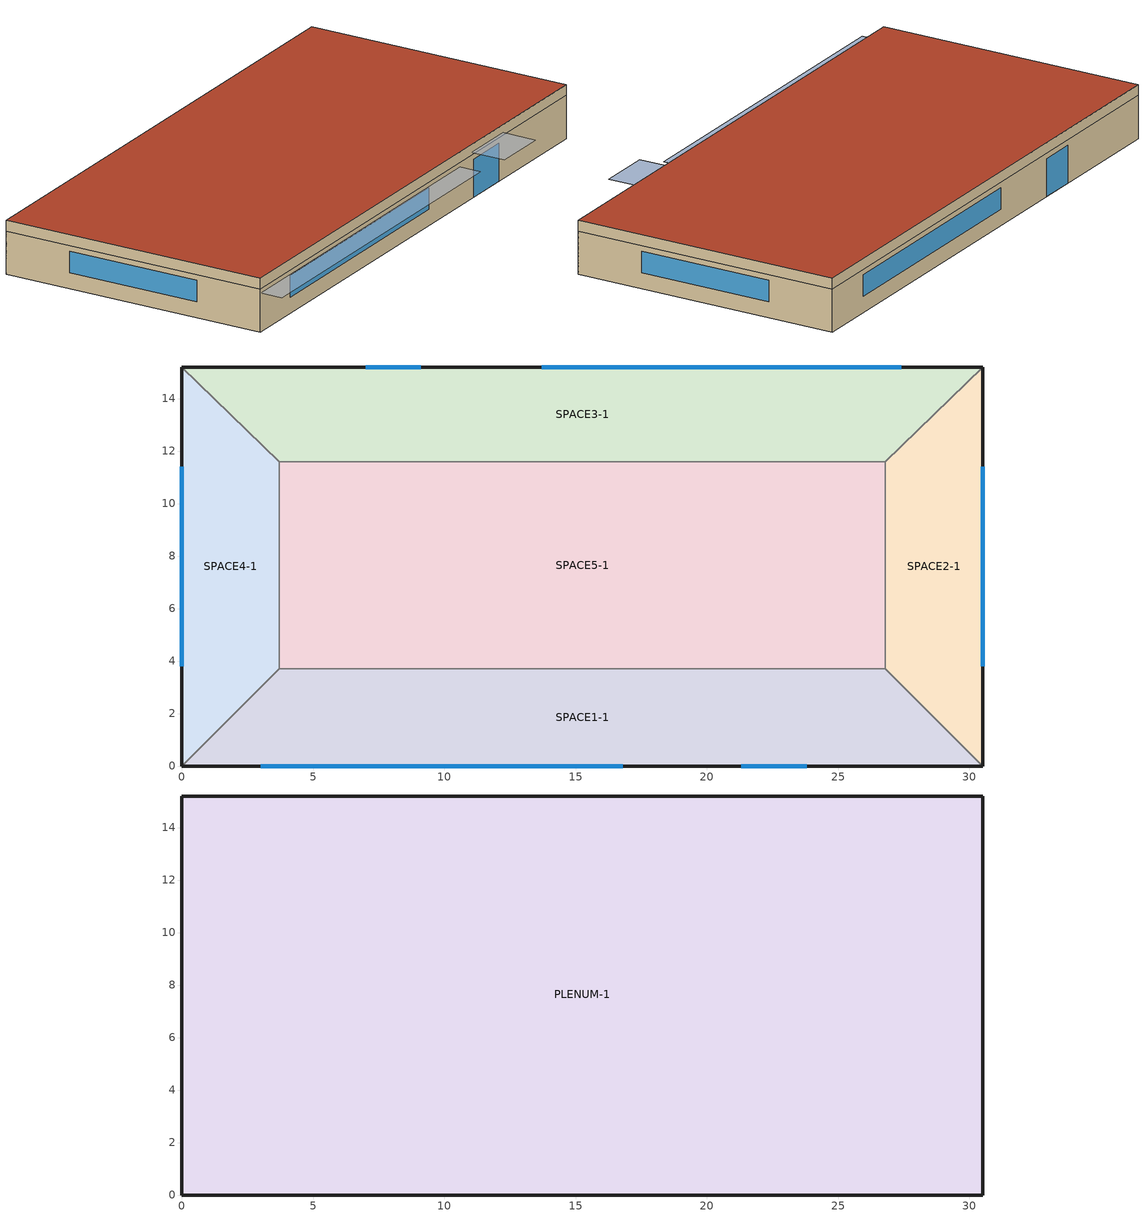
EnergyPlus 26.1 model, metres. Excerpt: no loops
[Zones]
SPACE1-1
 floor ground (FLOOR-SLAB-1): 26.8,3.7 30.5,0 0,0 3.7,3.7 z0
 wall outside (WALL-1): 0,0 30.5,0 z0:2.4
 wall to SPACE2-1 (INT-WALL-1): 30.5,0 26.8,3.7 z0:2.4
 wall to SPACE4-1 (INT-WALL-1): 3.7,3.7 0,0 z0:2.4
 wall to SPACE5-1 (INT-WALL-1): 26.8,3.7 3.7,3.7 z0:2.4
 window (Dbl Clr 3mm/13mm Air): 3,0 16.8,0 z0.9:2.1
 window (Sgl Grey 3mm): 21.3,0 23.8,0 z0:2.1
SPACE2-1
 floor ground (FLOOR-SLAB-1): 26.8,11.6 30.5,15.2 30.5,0 26.8,3.7 z0
 wall outside (WALL-1): 30.5,0 30.5,15.2 z0:2.4
 wall to SPACE3-1 (INT-WALL-1): 30.5,15.2 26.8,11.6 z0:2.4
 wall to SPACE5-1 (INT-WALL-1): 26.8,11.6 26.8,3.7 z0:2.4
 window (Dbl Clr 3mm/13mm Air): 30.5,3.8 30.5,11.4 z0.9:2.1
SPACE3-1
 floor ground (FLOOR-SLAB-1): 26.8,11.6 3.7,11.6 0,15.2 30.5,15.2 z0
 wall outside (WALL-1): 30.5,15.2 0,15.2 z0:2.4
 wall to SPACE4-1 (INT-WALL-1): 0,15.2 3.7,11.6 z0:2.4
 wall to SPACE5-1 (INT-WALL-1): 3.7,11.6 26.8,11.6 z0:2.4
 window (Dbl Clr 3mm/13mm Air): 27.4,15.2 13.7,15.2 z0.9:2.1
 window (Sgl Grey 3mm): 9.1,15.2 7,15.2 z0:2.1
SPACE4-1
 floor ground (FLOOR-SLAB-1): 3.7,3.7 0,0 0,15.2 3.7,11.6 z0
 wall outside (WALL-1): 0,15.2 0,0 z0:2.4
 wall to SPACE5-1 (INT-WALL-1): 3.7,3.7 3.7,11.6 z0:2.4
 window (Dbl Clr 3mm/13mm Air): 0,11.4 0,3.8 z0.9:2.1
SPACE5-1
 floor ground (FLOOR-SLAB-1): 26.8,11.6 26.8,3.7 3.7,3.7 3.7,11.6 z0
PLENUM-1
 floor to SPACE1-1 (CLNG-1): 26.8,3.7 30.5,0 0,0 3.7,3.7 z2.4
 floor to SPACE2-1 (CLNG-1): 26.8,11.6 30.5,15.2 30.5,0 26.8,3.7 z2.4
 floor to SPACE3-1 (CLNG-1): 26.8,11.6 3.7,11.6 0,15.2 30.5,15.2 z2.4
 floor to SPACE4-1 (CLNG-1): 3.7,3.7 0,0 0,15.2 3.7,11.6 z2.4
 floor to SPACE5-1 (CLNG-1): 26.8,11.6 26.8,3.7 3.7,3.7 3.7,11.6 z2.4
 wall outside (WALL-1): 0,0 30.5,0 30.5,15.2 0,15.2 0,0 z2.4:3
 roof outside (ROOF-1): 0,15.2 0,0 30.5,0 30.5,15.2 z3
shading: 0,-1.3 0,0 19.8,0 19.8,-1.3 z2.2; 21,-2 21,0 24.1,0 24.1,-2 z2.6
[Building]
Building: North Axis=30; Terrain=City; Loads Convergence Tolerance Value=0.04; Temperature Convergence Tolerance Value=0.4; Solar Distribution=FullExterior; Maximum Number of Warmup Days=25; Minimum Number of Warmup Days=6
[Site:Location]
CHICAGO_IL_USA TMY2-94846: Latitude=41.78; Longitude=-87.75; Time Zone=-6; Elevation=190
[SizingPeriod:DesignDay] Day of Month=21; Humidity Condition Type=Wetbulb; Barometric Pressure=99063; Rain Indicator=No; Snow Indicator=No; Daylight Saving Time Indicator=No; Solar Model Indicator=ASHRAEClearSky
Name | Month | Day Type | Maximum DryBulb Temperature | Daily DryBulb Temperature Range | Wetbulb or DewPoint at Maximum DryBulb | Wind Speed | Wind Direction | Sky Clearness
CHICAGO_IL_USA Annual Heating 99% Design Conditions DB | 1 | WinterDesignDay | -17.3 | 0 | -17.3 | 4.9 | 270 | 0
CHICAGO_IL_USA Annual Cooling 1% Design Conditions DB/MCWB | 7 | SummerDesignDay | 31.5 | 10.7 | 23 | 5.3 | 230 | 1
[Site:GroundTemperature:BuildingSurface]
20.03, 20.03, 20.13, 20.3, 20.43, 20.52, 20.62, 20.77, 20.78, 20.55, 20.44, 20.2
[Material] Thermal Absorptance=0.9
Name | Roughness | Thickness | Conductivity | Density | Specific Heat | Solar Absorptance | Visible Absorptance
RG01 | Rough | 0.0127 | 1.442 | 881 | 1674 | 0.65 | 0.65
BR01 | VeryRough | 0.0095 | 0.162 | 1121 | 1464 | 0.7 | 0.7
IN46 | VeryRough | 0.0762 | 0.023 | 24 | 1590 | 0.5 | 0.5
WD01 | MediumSmooth | 0.0191 | 0.115 | 513 | 1381 | 0.78 | 0.78
PW03 | MediumSmooth | 0.0127 | 0.115 | 545 | 1213 | 0.78 | 0.78
IN02 | Rough | 0.0901 | 0.043 | 10 | 837 | 0.75 | 0.75
GP01 | MediumSmooth | 0.0127 | 0.16 | 801 | 837 | 0.75 | 0.75
GP02 | MediumSmooth | 0.0159 | 0.16 | 801 | 837 | 0.75 | 0.75
CC03 | MediumRough | 0.1016 | 1.31 | 2243 | 837 | 0.65 | 0.65
[Material:NoMass]
MAT-CLNG-1: Roughness=Rough; Thermal Resistance=0.652259; Thermal Absorptance=0.65; Solar Absorptance=0.65; Visible Absorptance=0.65
[Material:AirGap]
AL21: Thermal Resistance=0.157
[WindowMaterial:Glazing] Optical Data Type=SpectralAverage; Thickness=0.003; Infrared Transmittance at Normal Incidence=0; Front Side Infrared Hemispherical Emissivity=0.84; Back Side Infrared Hemispherical Emissivity=0.84; Conductivity=0.9
Name | Solar Transmittance at Normal Incidence | Front Side Solar Reflectance at Normal Incidence | Back Side Solar Reflectance at Normal Incidence | Visible Transmittance at Normal Incidence | Front Side Visible Reflectance at Normal Incidence | Back Side Visible Reflectance at Normal Incidence
CLEAR 3MM | 0.837 | 0.075 | 0.075 | 0.898 | 0.081 | 0.081
GREY 3MM | 0.626 | 0.061 | 0.061 | 0.611 | 0.061 | 0.061
[WindowMaterial:Gas]
AIR 13MM: Gas Type=Air; Thickness=0.0127
[Construction]
ROOF-1: RG01, BR01, IN46, WD01
WALL-1: WD01, PW03, IN02, GP01
CLNG-1: MAT-CLNG-1
FLOOR-SLAB-1: CC03
INT-WALL-1: GP02, AL21, GP02
Dbl Clr 3mm/13mm Air: CLEAR 3MM, AIR 13MM, CLEAR 3MM
Sgl Grey 3mm: GREY 3MM
[Zone] Type=1; Multiplier=1
Name | Ceiling Height | Volume
PLENUM-1 | 0.6096 | 283.2
SPACE1-1; SPACE3-1 | 2.4384 | 239.247
SPACE2-1; SPACE4-1 | 2.4384 | 103.311
SPACE5-1 | 2.4384 | 447.683
[People] Number of People Schedule=OCCUPY-1; Number of People Calculation Method=people; Fraction Radiant=0.3; Activity Level Schedule=ActSchd
Name | Zone or ZoneList or Space or SpaceList | Number of People
SPACE1-1 People 1 | SPACE1-1 | 11
SPACE2-1 People 1 | SPACE2-1 | 5
SPACE3-1 People 1 | SPACE3-1 | 11
SPACE4-1 People 1 | SPACE4-1 | 5
SPACE5-1 People 1 | SPACE5-1 | 20
[PEOPLE] Number of People Schedule=OCCUPY-1; Number of People Calculation Method=People; Number of People=5; Fraction Radiant=0.3; Sensible Heat Fraction=autocalculate; Activity Level Schedule=ActSchd; Carbon Dioxide Generation Rate=3.82e-08; Enable ASHRAE 55 Comfort Warnings=No; Mean Radiant Temperature Calculation Type=EnclosureAveraged; Work Efficiency Schedule=Office Work Efficiency; Clothing Insulation Calculation Method=ClothingInsulationSchedule; Clothing Insulation Schedule=Office Clothing Insulation; Air Velocity Schedule=Office Air Velocity; Thermal Comfort Model 1 Type=Fanger; Cold Stress Temperature Threshold=15.56; Heat Stress Temperature Threshold=30
Name | Zone or ZoneList or Space or SpaceList
SPACE1-1 People | SPACE1-1
SPACE2-1 People | SPACE2-1
SPACE3-1 People | SPACE3-1
SPACE4-1 People | SPACE4-1
SPACE5-1 People | SPACE5-1
[Lights] Schedule=LIGHTS-1; Design Level Calculation Method=LightingLevel; Return Air Fraction=0.2; Fraction Radiant=0.59; Fraction Visible=0.2; Fraction Replaceable=0; EndUse Subcategory=GeneralLights
Name | Zone or ZoneList or Space or SpaceList | Lighting Level
SPACE1-1 Lights 1 | SPACE1-1 | 1584
SPACE2-1 Lights 1 | SPACE2-1 | 684
SPACE3-1 Lights 1 | SPACE3-1 | 1584
SPACE4-1 Lights 1 | SPACE4-1 | 684
SPACE5-1 Lights 1 | SPACE5-1 | 2964
[ElectricEquipment] Schedule=EQUIP-1; Design Level Calculation Method=EquipmentLevel; Fraction Latent=0; Fraction Radiant=0.3; Fraction Lost=0
Name | Zone or ZoneList or Space or SpaceList | Design Level
SPACE1-1 ElecEq 1 | SPACE1-1 | 1056
SPACE2-1 ElecEq 1 | SPACE2-1 | 456
SPACE3-1 ElecEq 1 | SPACE3-1 | 1056
SPACE4-1 ElecEq 1 | SPACE4-1 | 456
SPACE5-1 ElecEq 1 | SPACE5-1 | 1976
[ZoneInfiltration:DesignFlowRate] Schedule=INFIL-SCH; Design Flow Rate Calculation Method=flow/zone; Constant Term Coefficient=0; Temperature Term Coefficient=0; Velocity Term Coefficient=0.2237; Velocity Squared Term Coefficient=0
Name | Zone or ZoneList or Space or SpaceList | Design Flow Rate
SPACE1-1 Infil 1 | SPACE1-1 | 0.032
SPACE2-1 Infil 1 | SPACE2-1 | 0.014
SPACE3-1 Infil 1 | SPACE3-1 | 0.032
SPACE4-1 Infil 1 | SPACE4-1 | 0.014
SPACE5-1 Infil 1 | SPACE5-1 | 0.062
[AvailabilityManager:Scheduled]
VAV Sys 1 Avail: Schedule=FanAvailSched
[PYTHONPLUGIN:SEARCHPATHS]
Eco Loop Search Paths: Add Current Working Directory to Search Path=Yes; Add Input File Directory to Search Path=Yes; Add epin Environment Variable to Search Path=Yes; Search Path 1=/Users/manasvilabhani/eco-loop-building-agents/plugin
[PYTHONPLUGIN:INSTANCE]
Eco Loop Controller Instance: Run During Warmup Days=No; Python Module=eco_loop_plugin; Plugin Class=EcoLoopController
[Schedule:Compact]
OCCUPY-1: Through: 12/31, For: WeekDays SummerDesignDay CustomDay1 CustomDay2, Until: 8:00, 0, Until: 11:00, 1, Until: 12:00, 0.8, Until: 13:00, 0.4, Until: 14:00, 0.8, Until: 18:00, 1, Until: 19:00, 0.5, Until: 24:00, 0, For: Weekends WinterDesignDay Holiday, Until: 24:00, 0
LIGHTS-1: Through: 12/31, For: WeekDays SummerDesignDay CustomDay1 CustomDay2, Until: 8:00, 0.05, Until: 9:00, 0.9, Until: 10:00, 0.95, Until: 11:00, 1, Until: 12:00, 0.95, Until: 13:00, 0.8, Until: 14:00, 0.9, Until: 18:00, 1, Until: 19:00, 0.6, Until: 21:00, 0.2, Until: 24:00, 0.05, For: Weekends WinterDesignDay Holiday, Until: 24:00, 0.05
EQUIP-1: Through: 12/31, For: WeekDays SummerDesignDay CustomDay1 CustomDay2, Until: 8:00, 0.02, Until: 9:00, 0.4, Until: 14:00, 0.9, Until: 15:00, 0.8, Until: 16:00, 0.7, Until: 18:00, 0.5, Until: 20:00, 0.3, Until: 24:00, 0.02, For: Weekends WinterDesignDay Holiday, Until: 24:00, 0.2
INFIL-SCH: Through: 3/31, For: AllDays, Until: 24:00, 1, Through: 10/31, For: AllDays, Until: 24:00, 0, Through: 12/31, For: AllDays, Until: 24:00, 1
ActSchd: Through: 12/31, For: AllDays, Until: 24:00, 117.24
FanAvailSched: Through: 3/31, For: AllDays, Until: 24:00, 1, Through: 9/30, For: WeekDays, Until: 6:00, 0, Until: 20:00, 1, Until: 24:00, 0, For: SummerDesignDay WinterDesignDay, Until: 24:00, 1, For: AllOtherDays, Until: 24:00, 0, Through: 12/31, For: AllDays, Until: 24:00, 1
[SCHEDULE:CONSTANT]
Name | Hourly Value
Office Work Efficiency | 0
Office Clothing Insulation | 0.6
Office Air Velocity | 0.1
